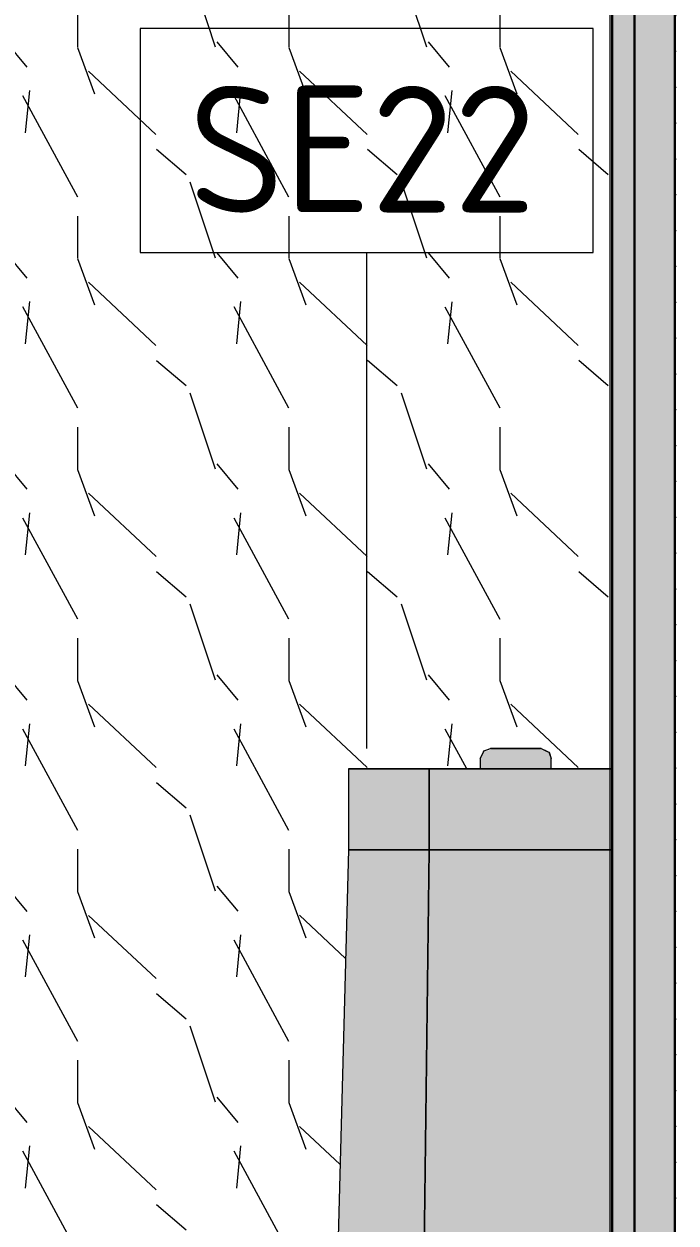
# Model space of a CAD drawing. Header units: millimetres. Extents: x 91786 to 132940, y -1987 to 10096.
# Drawn here: x 128350 to 128671, y 566 to 1157 of the extents above; entities that cross this region are included whole.
import ezdxf

# ---------------------------------------------------------------- set-up
doc = ezdxf.new("R2010")
doc.units = ezdxf.units.MM
for name, color, linetype, lineweight in [('A-GENM', 7, 'Continuous', 9), ('A-WALL-PATT', 7, 'Continuous', 9), ('P-SANR-FIXT', 7, 'Continuous', 9), ('P-SANR-FIXT-IDEN', 7, 'Continuous', 9)]:
    doc.layers.add(name, color=color, linetype=linetype, lineweight=lineweight)
for name, color, linetype, lineweight, true_color in [('A-WALL-4', 7, 'Continuous', 30, 0x3c3c3c), ('A-WALL-FNSH-2', 7, 'Continuous', 30, 0x3c3c3c), ('I-WALL-1', 7, 'Continuous', 9, 0x787878)]:
    doc.layers.add(name, color=color, linetype=linetype, lineweight=lineweight, true_color=true_color)
doc.layers.add('P-SANR-FIXT-2', color=7, linetype='Continuous', lineweight=9, transparency=0.7)
doc.styles.add('GOST Common_3', font='GOST_Common.ttf', dxfattribs={"height": 62.5})

# ---------------------------------------------------------------- blocks, each defined once
blk = doc.blocks.new('WC Seat_2 with Cistern-Wall Based - SE22-33487382-Развертка 1_66-4')
at = {"layer": 'P-SANR-FIXT'}
for p, q in [((9968, 790), (9969, 790)), ((9969, 790), (9968, 790)), ((9969, 788.1), (9969, 750)), ((9969, 788.1), (9969, 750)), ((9968, 750), (9969, 750)), ((9969, 750), (9968, 750)), ((9969, 750), (9968, 750)), ((9968, 750), (9969, 750)), ((9969, 750), (9969, 380)), ((9969, 750), (9969, 380))]:
    blk.add_line(p, q, dxfattribs=at)
blk = doc.blocks.new('WC Seat_2 with Cistern-Wall Based - SE22-V51-Развертка 1_66-4')
at = {"layer": 'P-SANR-FIXT-2'}
for points in [[(9969, 750), (9969, 790), (9968, 790), (9968, 750)], [(9968, 380), (9969, 380), (9969, 750), (9968, 750), (9968, 483)]]:
    blk.add_hatch(color=256, dxfattribs=at).paths.add_polyline_path(points)
at = {"layer": 'P-SANR-FIXT'}
for p, q in [((9968, 790), (9969, 790)), ((9969, 790), (9968, 790)), ((9969, 788.1), (9969, 750)), ((9969, 788.1), (9969, 750)), ((9968, 750), (9969, 750)), ((9969, 750), (9968, 750)), ((9969, 750), (9968, 750)), ((9968, 750), (9969, 750)), ((9969, 750), (9969, 380)), ((9969, 750), (9969, 380))]:
    blk.add_line(p, q, dxfattribs=at)
blk = doc.blocks.new('WC Seat_2 with Cistern-Wall Based - SE22-V52-Развертка 1_66-4')
at = {"layer": 'P-SANR-FIXT-2'}
h = blk.add_hatch(color=256, dxfattribs=at)
h.paths.add_polyline_path([(9910.83, 800), (9907.97, 799.73), (9906.54, 799.35), (9905.83, 798.54), (9909.13, 799.69), (9910.64, 799.97)])
h.paths.add_polyline_path([(9918, 795), (9921.5, 795), (9921.5, 800), (9910.64, 799.94), (9905.33, 798.11), (9904.67, 797.4), (9904, 795), (9914.97, 795)])
h = blk.add_hatch(color=256, dxfattribs=at)
h.paths.add_polyline_path([(9937.17, 798.54), (9936.42, 799.36), (9933.88, 800), (9932.22, 799.99), (9936.56, 798.74)])
h.paths.add_polyline_path([(9922.72, 795), (9939, 795), (9938.29, 797.57), (9936.56, 798.72), (9931.48, 800), (9921.5, 800), (9921.5, 795)])
for points in [[(9921.5, 790), (9921.5, 795), (9904, 795), (9904, 790), (9919.63, 790)], [(9937.6, 790), (9939, 790), (9939, 795), (9921.5, 795), (9921.5, 790), (9936.56, 790)], [(9856.72, 750), (9878.85, 750), (9878.85, 790), (9839, 790), (9839, 750), (9849.1, 750)], [(9892.67, 750), (9968, 750), (9968, 790), (9878.85, 790), (9878.85, 750)], [(9874, 380.01), (9878.85, 750), (9839, 750), (9831.94, 483), (9829.82, 400), (9874, 400), (9874, 391.47)], [(9892.67, 380), (9968, 380), (9968, 750), (9878.85, 750), (9874, 380), (9874.7, 380)]]:
    blk.add_hatch(color=256, dxfattribs=at).paths.add_polyline_path(points)
at = {"layer": 'P-SANR-FIXT'}
for p, q in [((9906.26, 799.03), (9909, 800)), ((9909, 800), (9910.64, 800)), ((9910.22, 800), (9909, 800)), ((9910.64, 800), (9910.22, 800)), ((9910.64, 800), (9910.93, 800)), ((9914.83, 800), (9910.83, 800)), ((9910.93, 800), (9916.11, 800)), ((9921.5, 800), (9914.83, 800)), ((9916.11, 800), (9921.5, 800)), ((9934, 800), (9932.17, 800)), ((9934, 800), (9937.17, 798.49)), ((9904, 795), (9905.53, 798.22)), ((9904, 795), (9904, 790)), ((9938, 797.82), (9939, 795)), ((9939, 790), (9939, 795)), ((9839, 790), (9839, 750)), ((9849.1, 790), (9839, 790)), ((9839, 790), (9840.13, 790)), ((9840.13, 790), (9843.5, 790)), ((9843.5, 790), (9878.85, 790)), ((9856.89, 790), (9849.1, 790)), ((9878.85, 790), (9856.89, 790)), ((9878.85, 790), (9904, 790)), ((9904, 790), (9878.85, 790)), ((9878.85, 750), (9878.85, 790)), ((9878.85, 790), (9878.85, 750)), ((9904, 790), (9937.6, 790)), ((9937.6, 790), (9904, 790)), ((9904, 790), (9909.13, 790)), ((9921.5, 790), (9904, 790)), ((9909.13, 790), (9914.8, 790)), ((9914.8, 790), (9921.5, 790)), ((9921.5, 790), (9939, 790)), ((9937.67, 790), (9921.5, 790)), ((9937.67, 790), (9939, 790)), ((9939, 790), (9937.67, 790)), ((9939, 790), (9937.67, 790)), ((9939, 790), (9969, 790)), ((9969, 790), (9939, 790)), ((9969, 788.1), (9969, 750)), ((9969, 788.1), (9969, 750)), ((9839, 750), (9829.54, 400)), ((9839, 750), (9840.13, 750)), ((9840.13, 750), (9839, 750)), ((9840.13, 750), (9839, 750)), ((9839, 750), (9843.5, 750)), ((9840.13, 750), (9843.5, 750)), ((9878.85, 750), (9840.13, 750)), ((9849.1, 750), (9840.13, 750)), ((9843.5, 750), (9849.1, 750)), ((9843.5, 750), (9878.85, 750)), ((9849.1, 750), (9878.85, 750)), ((9856.89, 750), (9849.1, 750)), ((9866.83, 750), (9856.89, 750)), ((9878.85, 750), (9866.83, 750)), ((9874, 380), (9878.85, 750)), ((9878.85, 750), (9874, 380)), ((9878.85, 750), (9969, 750)), ((9969, 750), (9878.85, 750)), ((9969, 750), (9878.85, 750)), ((9878.85, 750), (9969, 750)), ((9969, 750), (9969, 380)), ((9969, 750), (9969, 380))]:
    blk.add_line(p, q, dxfattribs=at)
at = {"layer": 'P-SANR-FIXT', "flags": 128}
for points in [[(9905.58, 798.32), (9905.85, 798.88), (9906.26, 799.03)], [(9921.5, 800), (9928.17, 800), (9932.78, 800), (9934, 800)], [(9932.07, 800), (9926.89, 800), (9921.5, 800)], [(9937.17, 798.49), (9937.88, 798.15), (9938, 797.82)]]:
    blk.add_lwpolyline(points, dxfattribs=at)
blk = doc.blocks.new('WC Seat_2 with Cistern-Wall Based - SE22-V53-Развертка 1_66-4')
at = {"layer": 'P-SANR-FIXT'}
for p, q in [((9906.26, 799.03), (9909, 800)), ((9909, 800), (9910.64, 800)), ((9910.64, 800), (9910.93, 800)), ((9934, 800), (9932.17, 800)), ((9934, 800), (9937.17, 798.49)), ((9904, 795), (9905.53, 798.22)), ((9904, 795), (9904, 790)), ((9938, 797.82), (9939, 795)), ((9939, 790), (9939, 795)), ((9839, 790), (9839, 750)), ((9840.13, 790), (9839, 790)), ((9839, 790), (9878.85, 790)), ((9878.85, 790), (9840.13, 790)), ((9878.85, 790), (9904, 790)), ((9904, 790), (9878.85, 790)), ((9878.85, 750), (9878.85, 790)), ((9878.85, 790), (9878.85, 750)), ((9904, 790), (9937.6, 790)), ((9937.6, 790), (9904, 790)), ((9904, 790), (9905.33, 790)), ((9914.8, 790), (9904, 790)), ((9905.33, 790), (9909.13, 790)), ((9909.13, 790), (9921.5, 790)), ((9921.5, 790), (9914.8, 790)), ((9921.5, 790), (9933.87, 790)), ((9939, 790), (9921.5, 790)), ((9933.87, 790), (9939, 790)), ((9937.67, 790), (9939, 790)), ((9939, 790), (9937.67, 790)), ((9939, 790), (9969, 790)), ((9969, 790), (9939, 790)), ((9969, 788.1), (9969, 750)), ((9969, 788.1), (9969, 750)), ((9839, 750), (9829.54, 400)), ((9839, 750), (9843.5, 750)), ((9840.13, 750), (9839, 750)), ((9843.5, 750), (9839, 750)), ((9839, 750), (9878.85, 750)), ((9878.85, 750), (9840.13, 750)), ((9843.5, 750), (9866.83, 750)), ((9849.1, 750), (9843.5, 750)), ((9878.85, 750), (9849.1, 750)), ((9866.83, 750), (9878.85, 750)), ((9874, 380), (9878.85, 750)), ((9878.85, 750), (9874, 380)), ((9878.85, 750), (9969, 750)), ((9969, 750), (9878.85, 750)), ((9969, 750), (9878.85, 750)), ((9878.85, 750), (9969, 750)), ((9969, 750), (9969, 380)), ((9969, 750), (9969, 380))]:
    blk.add_line(p, q, dxfattribs=at)
at = {"layer": 'P-SANR-FIXT', "flags": 128}
for points in [[(9905.58, 798.32), (9905.85, 798.88), (9906.26, 799.03)], [(9910.64, 800), (9910.22, 800), (9909, 800)], [(9921.5, 800), (9914.83, 800), (9910.83, 800)], [(9910.93, 800), (9916.11, 800), (9921.5, 800)], [(9921.5, 800), (9928.17, 800), (9932.78, 800), (9934, 800)], [(9932.07, 800), (9926.89, 800), (9921.5, 800)], [(9937.17, 798.49), (9937.88, 798.15), (9938, 797.82)]]:
    blk.add_lwpolyline(points, dxfattribs=at)
blk = doc.blocks.new('WC Seat_2 with Cistern-Wall Based - SE22-V54-Развертка 1_66-4')
at = {"layer": 'P-SANR-FIXT'}
for p, q in [((9909, 800), (9910.64, 800)), ((9910.64, 800), (9910.93, 800)), ((9934, 800), (9936.99, 798.58)), ((9904, 795), (9904, 790)), ((9939, 790), (9939, 795)), ((9839, 790), (9839, 750)), ((9866.83, 790), (9839, 790)), ((9839, 790), (9878.85, 790)), ((9878.85, 790), (9866.83, 790)), ((9878.85, 790), (9969, 790)), ((9904, 790), (9878.85, 790)), ((9878.85, 750), (9878.85, 790)), ((9878.85, 790), (9878.85, 750)), ((9937.6, 790), (9904, 790)), ((9904, 790), (9921.5, 790)), ((9905.33, 790), (9904, 790)), ((9909.13, 790), (9905.33, 790)), ((9914.8, 790), (9909.13, 790)), ((9921.5, 790), (9914.8, 790)), ((9921.5, 790), (9939, 790)), ((9933.87, 790), (9921.5, 790)), ((9939, 790), (9933.87, 790)), ((9939, 790), (9937.67, 790)), ((9969, 790), (9939, 790)), ((9969, 790), (9969, 750)), ((9969, 788.1), (9969, 750)), ((9839, 750), (9829.54, 400)), ((9839, 750), (9878.85, 750)), ((9878.85, 750), (9839, 750)), ((9878.85, 750), (9839, 750)), ((9839, 750), (9878.85, 750)), ((9874, 380), (9878.85, 750)), ((9878.85, 750), (9874, 380)), ((9878.85, 750), (9969, 750)), ((9969, 750), (9878.85, 750)), ((9969, 750), (9878.85, 750)), ((9878.85, 750), (9969, 750)), ((9969, 750), (9969, 380)), ((9969, 750), (9969, 380))]:
    blk.add_line(p, q, dxfattribs=at)
at = {"layer": 'P-SANR-FIXT', "flags": 128}
for points in [[(9904, 795), (9905.85, 798.88), (9909, 800)], [(9921.5, 800), (9914.83, 800), (9910.22, 800), (9909, 800)], [(9910.93, 800), (9916.11, 800), (9921.5, 800)], [(9921.5, 800), (9928.17, 800), (9932.78, 800), (9934, 800)], [(9934, 800), (9932.07, 800), (9926.89, 800), (9921.5, 800)], [(9936.99, 798.58), (9937.88, 798.15), (9939, 795)]]:
    blk.add_lwpolyline(points, dxfattribs=at)
blk = doc.blocks.new('131_Сантехническая перегородка 6 - СП-1-30839354-Развертка 1_66-4')
at = {"layer": 'A-GENM'}
h = blk.add_hatch(dxfattribs=at)
h.set_pattern_fill('FP_30', color=256, style=0, pattern_type=2)
h.set_pattern_definition([(108.435, (8388.465, 0), (-104.12513, 208.25044), [39.513, -289.76]), (139.399, (8375.97, 37.485), (-624.75285, 520.62186), [19.2, -940.786]), (136.848, (8465.517, 49.98), (-1561.885053, 1457.739081), [45.673, -2237.967]), (109.983, (8432.197, 81.218), (-312.373483, 833.000664), [24.375, -1194.377]), (90, (8423.87, 0), (-104.125, 104.125), [20.825, -83.3]), (118.443, (8423.867, 20.825), (728.876327, -1353.623754), [56.841, -2785.217]), (84.289, (8396.795, 70.805), (-104.131824, -937.12419), [20.929, -1025.515]), (129.806, (8398.877, 91.63), (416.50377, -520.62198), [16.265, -796.977])])
h.paths.add_polyline_path([(9175.07, 100), (9464.64, 100), (9464.64, 207.45), (9449.41, 211.61), (9422.66, 223.92), (9405.76, 234.53), (9389.45, 247.93), (9379.59, 256.11), (9364.27, 273.61), (9353.5, 288.71), (9345.29, 302.96), (9336.79, 321.81), (9334.66, 327.68), (9329.21, 345.85), (9328.1, 350.76), (9325.99, 362.89), (9323.88, 382.53), (9323.88, 400), (9829.57, 400), (9836.65, 657.69), (9839, 757.59), (9839, 790), (9904, 790), (9904, 795), (9904.71, 797.57), (9907.23, 799.53), (9909.77, 800), (9935.01, 799.73), (9936.56, 799.24), (9938.33, 797.4), (9939, 794.06), (9939, 790), (9968, 790), (9968, 1550), (9966.3, 1562.94), (9961.3, 1575), (9953.36, 1585.36), (9943, 1593.3), (9930.94, 1598.3), (9918, 1600), (9168, 1600), (9168.06, 209.98), (9172.29, 208.39), (9173.21, 207.55), (9174.51, 205.68), (9175.07, 202.93), (9175.07, 112.82)])
h.paths.add_polyline_path([(9874, 100), (9896.68, 100), (9896.53, 202.93), (9897.6, 206.37), (9900.57, 208.82), (9903.82, 209.79), (9911.65, 209.96), (9914.89, 209.74), (9918.66, 208.41), (9921.01, 206.37), (9922.08, 202.93), (9922.08, 100), (9968, 100), (9968, 380), (9919, 380), (9919, 272.71), (9874, 260.36), (9874, 116.88)])
h.paths.add_polyline_path([(9619, 577.5), (9612.3, 578.53), (9612.05, 578.6), (9608.79, 579.95), (9605.09, 582.32), (9602.83, 584.39), (9600.23, 587.63), (9598.02, 591.87), (9597.6, 592.5), (9481.5, 592.46), (9481.5, 590.5), (9478, 590.5), (9478, 592.49), (9476.44, 595.32), (9475.85, 597.41), (9475.63, 600.94), (9476.15, 604.01), (9477.49, 606.72), (9478, 607.51), (9478, 609.5), (9481.5, 609.5), (9481.5, 607.5), (9490.5, 607.5), (9490.5, 667.44), (9609.5, 667.4), (9609.5, 620.34), (9613.75, 621.88), (9619, 622.5), (9625.7, 621.47), (9625.95, 621.4), (9629.21, 620.05), (9632.91, 617.68), (9635.17, 615.61), (9637.65, 612.59), (9639.98, 608.13), (9640.86, 605.04), (9641.22, 603.52), (9641.49, 599.23), (9640.75, 594.24), (9640.4, 593.05), (9639.05, 589.79), (9636.44, 585.79), (9634.62, 583.83), (9632.07, 581.7), (9629.09, 579.9), (9624.25, 578.12), (9623.09, 577.98)])
for p, q in [((9968, 790), (9968, 1550)), ((9968, 380), (9968, 790))]:
    blk.add_line(p, q, dxfattribs=at)
blk = doc.blocks.new('М_сантехническая_рамка1 - В рамке-30590747-Развертка 1_66-4')
at = {"layer": 'P-SANR-FIXT-IDEN'}
for p, q in [((5900.89, 755.22), (5677.58, 755.22)), ((5677.58, 755.22), (5677.58, 644.78)), ((5900.89, 644.78), (5900.89, 755.22)), ((5677.58, 644.78), (5900.89, 644.78))]:
    blk.add_line(p, q, dxfattribs=at)

msp = doc.modelspace()

# ---------------------------------------------------------------- hatches: boundary and pattern name
at = {"layer": 'A-WALL-PATT'}
h = msp.add_hatch(dxfattribs=at)
h.set_pattern_fill('FP_25', color=256, style=0, pattern_type=2)
h.set_pattern_definition([(90, (128301.9, 0), (-600, 4e-14), []), (180, (128301.9, 0), (-7e-14, -600), [])])
h.paths.add_polyline_path([(127966.67, 0), (127966.64, 36.39), (128101.9, 0.23), (128101.9, 0), (128135.54, 0), (128135.54, 100), (127845.97, 100), (127845.97, 32.93), (127848.47, 32.93), (127848.47, 10), (127855.5, 10), (127855.5, 0), (127966.64, 0)])
h.paths.add_polyline_path([(126802.29, 0), (127101.9, 0), (127101.9, 500), (126761.9, 500), (126761.9, 399.13), (126797.97, 264.79), (126761.9, 264.75), (126761.9, 0)])
h.paths.add_polyline_path([(127701.9, 0), (127806.29, 0), (127806.29, 10), (127813.32, 10.1), (127813.32, 32.93), (127815.82, 32.93), (127815.82, 202.93), (127816.77, 206.11), (127817.73, 207.62), (127818.37, 208.24), (127820.5, 209.27), (127822.9, 210), (127822.9, 1650), (127838.9, 1650), (127838.9, 1600), (128588.9, 1600), (128601.84, 1598.3), (128613.9, 1593.3), (128624.25, 1585.36), (128632.2, 1575), (128637.19, 1562.94), (128638.9, 1550), (128638.9, 790), (128639.9, 790), (128639.9, 1800), (126761.9, 1800), (126761.9, 1700), (127452.15, 1700), (127452.15, 600), (127701.9, 600), (127701.9, 399.13), (127737.97, 264.79), (127701.9, 264.75), (127701.9, 10)])
h.paths.add_polyline_path([(128420, 0), (128555.59, 0), (128555.59, 10), (128562.63, 10), (128562.63, 32.93), (128565.13, 32.93), (128565.13, 100), (128544.9, 100), (128544.9, 0.71), (128420, 0.71)])
h.paths.add_polyline_path([(128639.9, 0), (128639.9, 380), (128638.9, 380), (128638.9, 100), (128595.27, 100), (128595.27, 32.93), (128597.77, 32.93), (128597.77, 10), (128604.81, 10), (128604.81, 0), (128638.9, 0)])
at = {"layer": 'I-WALL-1'}
h = msp.add_hatch(dxfattribs=at)
h.set_pattern_fill('FP_22', color=256, style=0, pattern_type=2)
h.set_pattern_definition([(45, (127032.287, 0), (-8.838835, 8.838835), [])])
h.paths.add_polyline_path([(128671.4, -5.16), (128671.4, 3900), (128670.9, 3900), (128670.9, -5.16)])
h = msp.add_hatch(dxfattribs=at)
h.set_pattern_fill('FP_24', color=256, style=0, pattern_type=2)
h.set_pattern_definition([(0, (127032.287, 0), (30.48, 7.62), [2.515, -20.345, 2.515, -20.345, -121.92]), (0, (127032.287, 0), (30.48, 7.62), [-45.72, 2.515, -43.205, 2.515, -20.345, -53.34]), (0, (127032.287, 0), (30.48, 7.62), [-114.3, 2.515, -12.725, 2.515, -35.585]), (120, (127043.717, 3.81), (-21.839114, 22.586454), [2.515, -20.345, 2.515, -20.345, -121.92]), (120, (127043.717, 3.81), (-21.839114, 22.586454), [-45.72, 2.515, -43.205, 2.515, -20.345, -53.34]), (120, (127043.717, 3.81), (-21.839114, 22.586454), [-114.3, 2.515, -12.725, 2.515, -35.585]), (240, (127047.527, 19.05), (-8.640886, -30.206454), [2.515, -20.345, 2.515, -20.345, -121.92]), (240, (127047.527, 19.05), (-8.640886, -30.206454), [-45.72, 2.515, -43.205, 2.515, -20.345, -53.34]), (240, (127047.527, 19.05), (-8.640886, -30.206454), [-114.3, 2.515, -12.725, 2.515, -35.585])])
h.paths.add_polyline_path([(128650.9, 0), (128670.9, 0), (128670.9, 3470), (128650.9, 3470), (128650.9, 116.88)])
msp.add_hatch(color=256, dxfattribs=at).paths.add_polyline_path([(128639.9, 0), (128650.9, 0), (128650.9, 1800), (128639.9, 1800), (128639.9, 100)])

# ---------------------------------------------------------------- linework, layer by layer
at = {"layer": 'A-WALL-4'}
msp.add_line((128670.9, 3900), (128670.9, -5.16), dxfattribs=at)
at = {"layer": 'A-WALL-FNSH-2'}
for p, q in [((128650.9, 0), (128650.9, 3450)), ((128639.9, 1800), (128639.9, 0))]:
    msp.add_line(p, q, dxfattribs=at)
at = {"layer": 'P-SANR-FIXT-IDEN'}
msp.add_line((128518.88, 800), (128518.88, 1044.78), dxfattribs=at)

# ---------------------------------------------------------------- block references
at = {"layer": 'A-GENM'}
msp.add_blockref('131_Сантехническая перегородка 6 - СП-1-30839354-Развертка 1_66-4', (118670.9, 0), dxfattribs=at)
at = {"layer": 'P-SANR-FIXT'}
for name in ['WC Seat_2 with Cistern-Wall Based - SE22-V52-Развертка 1_66-4', 'WC Seat_2 with Cistern-Wall Based - SE22-V53-Развертка 1_66-4', 'WC Seat_2 with Cistern-Wall Based - SE22-V54-Развертка 1_66-4', 'WC Seat_2 with Cistern-Wall Based - SE22-33487382-Развертка 1_66-4', 'WC Seat_2 with Cistern-Wall Based - SE22-V51-Развертка 1_66-4']:
    msp.add_blockref(name, (118670.9, 0), dxfattribs=at)
at = {"layer": 'P-SANR-FIXT-IDEN'}
msp.add_blockref('М_сантехническая_рамка1 - В рамке-30590747-Развертка 1_66-4', (122729.65, 400), dxfattribs=at)

# ---------------------------------------------------------------- texts
at = {"layer": 'P-SANR-FIXT-IDEN', "insert": (128431.07, 1126.92), "char_height": 62.5, "width": 222.4683, "attachment_point": 1, "style": 'GOST Common_3'}
msp.add_mtext('SE22', dxfattribs=at)

doc.saveas('drawing.dxf')
